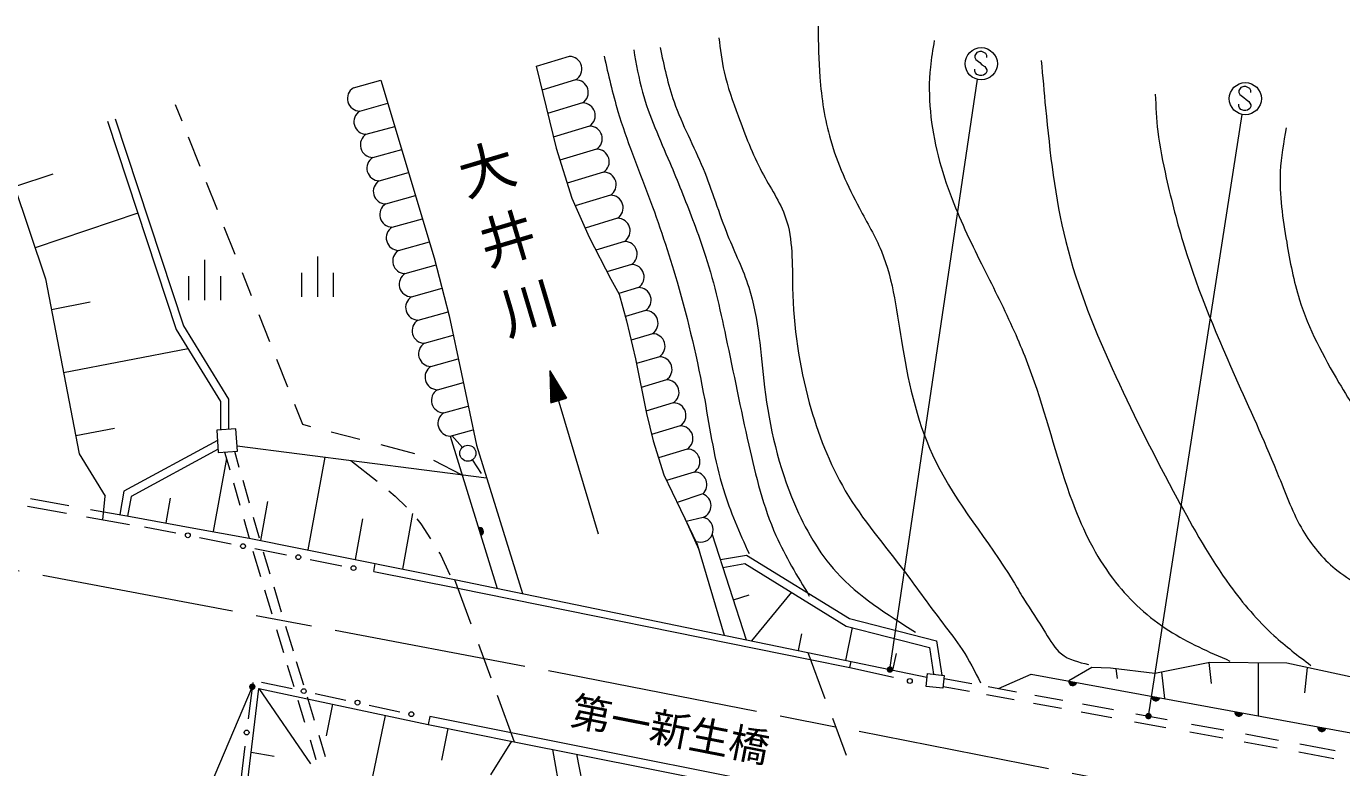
# Model space of a CAD drawing. Units: millimetres, scale not verified. Extents: x 40000 to 680000, y 20000 to 380000.
# Drawn here: x 201476 to 283312, y 281002 to 327147 of the extents above; entities that cross this region are included whole.
import ezdxf
from ezdxf.enums import TextEntityAlignment as Align

# ---------------------------------------------------------------- set-up
doc = ezdxf.new("R2010")
doc.units = ezdxf.units.MM
doc.header["$LTSCALE"] = 1000
doc.linetypes.add('CHAIN', pattern=[18.5, 12, -1.5, 3.5, -1.5])
for name, color, linetype, lineweight in [('M-BGD', 7, 'Continuous', 13), ('M-BMK', 2, 'CHAIN', 13), ('M-STR-HTXT', 7, 'Continuous', 13), ('M-STR-STR1', 1, 'Continuous', 13), ('M-STR-STRC', 7, 'Continuous', 13)]:
    doc.layers.add(name, color=color, linetype=linetype, lineweight=lineweight)
doc.styles.add('@ＭＳ ゴシック', font='')
doc.styles.add('ＭＳ ゴシック', font='')
doc.styles.get('@ＭＳ ゴシック').set_extended_font_data('@MS Gothic')
doc.styles.get('ＭＳ ゴシック').set_extended_font_data('MS Gothic')

# ---------------------------------------------------------------- blocks, each defined once
blk = doc.blocks.new('filled_dot')
at = {"color": 0, "linetype": 'Continuous', "lineweight": -2, "const_width": 1.25}
blk.add_lwpolyline([(-0.625, 0, 1), (0.625, 0, 1)], format="xyb", close=True, dxfattribs=at)

msp = doc.modelspace()

# ---------------------------------------------------------------- linework, layer by layer
at = {"layer": 'M-BGD'}
for p, q in [((235255, 325271), (233198, 324650)), ((233196, 324660), (234434, 319552)), ((221826, 323316), (223535, 323792)), ((223535, 323792), (226850, 312743)), ((235647, 323810), (233555, 323176)), ((210743, 322277), (211149, 321256)), ((222228, 321871), (223967, 322355)), ((236086, 322375), (233909, 321716)), ((199511, 320804), (202666, 311437)), ((206537, 321235), (210790, 308283)), ((207012, 321391), (211247, 308495)), ((222630, 320426), (224398, 320918)), ((236520, 320939), (234263, 320256)), ((211541, 320271), (212272, 318434)), ((223032, 318981), (224829, 319481)), ((234434, 319552), (235414, 316457)), ((236954, 319503), (234668, 318812)), ((203129, 317949), (200743, 317146)), ((223434, 317536), (225260, 318044)), ((237388, 318067), (235121, 317382)), ((212666, 317443), (213345, 315735)), ((223836, 316091), (225691, 316607)), ((235414, 316457), (236497, 314032)), ((237823, 316631), (235632, 315969)), ((208417, 315509), (202020, 313355)), ((224238, 314646), (226122, 315170)), ((238257, 315195), (236249, 314588)), ((213771, 314666), (214449, 312960)), ((224640, 313201), (226553, 313733)), ((236497, 314032), (237839, 311401)), ((238691, 313760), (236911, 313221)), ((219588, 312811), (219588, 310311)), ((226850, 312743), (227779, 309131)), ((212572, 312604), (212572, 310104)), ((214898, 311833), (215467, 310402)), ((218588, 311811), (218588, 310311)), ((220588, 310311), (220588, 311811)), ((225042, 311755), (226966, 312291)), ((239125, 312324), (237603, 311864)), ((202666, 311437), (204768, 300540)), ((211572, 311604), (211572, 310104)), ((213572, 310104), (213572, 311604)), ((237839, 311401), (238355, 310473)), ((225444, 310310), (227340, 310838)), ((239559, 310888), (238330, 310517)), ((238355, 310473), (238819, 308822)), ((205449, 309972), (203038, 309506)), ((225846, 308865), (227714, 309385)), ((239993, 309452), (238748, 309076)), ((215945, 309202), (216608, 307535)), ((227779, 309131), (228553, 305520)), ((238819, 308822), (239386, 306449)), ((210790, 308283), (213562, 303790)), ((211247, 308495), (214062, 303932)), ((226248, 307420), (228039, 307918)), ((240427, 308016), (239107, 307617)), ((211537, 307073), (203796, 305579)), ((217047, 306432), (217734, 304703)), ((226650, 305975), (228354, 306449)), ((239386, 306449), (240057, 303044)), ((240861, 306581), (239445, 306152)), ((228553, 305520), (229481, 301084)), ((237079, 295540), (234044, 305713)), ((234044, 305713), (234101, 303713)), ((234044, 305713), (235093, 304009)), ((234050, 305506), (234153, 305536)), ((234053, 305402), (234207, 305448)), ((234055, 305350), (234234, 305404)), ((234056, 305299), (234261, 305360)), ((234057, 305247), (234289, 305316)), ((234059, 305195), (234316, 305272)), ((227052, 304530), (228666, 304979)), ((234060, 305143), (234343, 305228)), ((234062, 305092), (234370, 305184)), ((234063, 305040), (234397, 305140)), ((234065, 304988), (234424, 305095)), ((234066, 304937), (234451, 305051)), ((234068, 304885), (234478, 305007)), ((234069, 304833), (234506, 304963)), ((234071, 304781), (234533, 304919)), ((234072, 304730), (234560, 304875)), ((234073, 304678), (234587, 304831)), ((234075, 304626), (234614, 304787)), ((234076, 304574), (234641, 304743)), ((234078, 304523), (234668, 304699)), ((234079, 304471), (234696, 304655)), ((234081, 304419), (234723, 304611)), ((234082, 304367), (234750, 304566)), ((234084, 304316), (234777, 304522)), ((234085, 304264), (234804, 304478)), ((234087, 304212), (234831, 304434)), ((241295, 305145), (239736, 304673)), ((213562, 303790), (213562, 302023)), ((214062, 303932), (214062, 302059)), ((218164, 303623), (218660, 302378)), ((234088, 304160), (234858, 304390)), ((234089, 304109), (234885, 304346)), ((234091, 304057), (234913, 304302)), ((234092, 304005), (234940, 304258)), ((234094, 303953), (234967, 304214)), ((234095, 303902), (234994, 304170)), ((234097, 303850), (235021, 304126)), ((234098, 303798), (235048, 304082)), ((234100, 303746), (235075, 304037)), ((234101, 303713), (235093, 304009)), ((241730, 303709), (240027, 303194)), ((227454, 303085), (228974, 303508)), ((240057, 303044), (240470, 301341)), ((206965, 302117), (204554, 301651)), ((214520, 302091), (213323, 302006)), ((213323, 302006), (213421, 300623)), ((214618, 300707), (214520, 302091)), ((218660, 302378), (219159, 302248)), ((227856, 301640), (229282, 302036)), ((242164, 302273), (240375, 301732)), ((213368, 301371), (207538, 298205)), ((220443, 301914), (222219, 301452)), ((227838, 301635), (230760, 292164)), ((228620, 300938), (227950, 301688)), ((240470, 301341), (241140, 299226)), ((204768, 300540), (206381, 297901)), ((213407, 300823), (207990, 297882)), ((213421, 300623), (214618, 300707)), ((213816, 300651), (214134, 299535)), ((214428, 300694), (214708, 299708)), ((214595, 301037), (230115, 299042)), ((223536, 301110), (225620, 300568)), ((229481, 301084), (232352, 291835)), ((242598, 300837), (240802, 300294)), ((213928, 300256), (213101, 295696)), ((220041, 300337), (218991, 294552)), ((221660, 300129), (223303, 298837)), ((226815, 300136), (228577, 299239)), ((229230, 300148), (229780, 299318)), ((214364, 298727), (214755, 297351)), ((214940, 298895), (215338, 297496)), ((241140, 299226), (243206, 294923)), ((243032, 299402), (241307, 298880)), ((206235, 296434), (206381, 297901)), ((207538, 298205), (207287, 296751)), ((224023, 298237), (224417, 297900)), ((224417, 297900), (225126, 297209)), ((243566, 298043), (241963, 297511)), ((201554, 297283), (203978, 296843)), ((201733, 297759), (204130, 297324)), ((205470, 297080), (207966, 296628)), ((207990, 297882), (207779, 296661)), ((210430, 297777), (210149, 296232)), ((216489, 297564), (216050, 295146)), ((205224, 296617), (207888, 296134)), ((207966, 296628), (211901, 295914)), ((215006, 296470), (215343, 295289)), ((215593, 296600), (215960, 295310)), ((222391, 296485), (221933, 293958)), ((225500, 296816), (224874, 293364)), ((225762, 296491), (226020, 296171)), ((242379, 296647), (243307, 294583)), ((243581, 296584), (242530, 296331)), ((208822, 296003), (210786, 295614)), ((211901, 295914), (215343, 295289)), ((226020, 296171), (226621, 295244)), ((244154, 295522), (246263, 288959)), ((212259, 295322), (214223, 294933)), ((215343, 295289), (228122, 292708)), ((215696, 294642), (217661, 294252)), ((243281, 295050), (243151, 295038)), ((243206, 294923), (244899, 289241)), ((215568, 294478), (216045, 292903)), ((216206, 294439), (216620, 293072)), ((219134, 293961), (221098, 293571)), ((227148, 294423), (227247, 294268)), ((227247, 294268), (227834, 293010)), ((244659, 293951), (246283, 294234)), ((246283, 294234), (252681, 290280)), ((223098, 293223), (223187, 293705)), ((223098, 293223), (228321, 292168)), ((244813, 293471), (246182, 293709)), ((246182, 293709), (252482, 289815)), ((216869, 292251), (217338, 290705)), ((216299, 292065), (216747, 290585)), ((246435, 291749), (245454, 291434)), ((249079, 291918), (246597, 288889)), ((217607, 289818), (218072, 288282)), ((252854, 289720), (252433, 287683)), ((252482, 289815), (257660, 288487)), ((252681, 290280), (258104, 288890)), ((217043, 289608), (217477, 288178)), ((249711, 289333), (249495, 288290)), ((258104, 288890), (258430, 286758)), ((250090, 288167), (257512, 286633)), ((255587, 288118), (255371, 287075)), ((257660, 288487), (257916, 286814)), ((217715, 287391), (218117, 286064)), ((218273, 287620), (218714, 286164)), ((250251, 287739), (252719, 287240)), ((252719, 287240), (252787, 287610)), ((275118, 287546), (271688, 286868)), ((275219, 286247), (275066, 287547)), ((279904, 287509), (275118, 287546)), ((278134, 284230), (278134, 287522)), ((284126, 286604), (279904, 287509)), ((252719, 287240), (255429, 286627)), ((257450, 286060), (257536, 286855)), ((257536, 286855), (258589, 286741)), ((258589, 286741), (258503, 285945)), ((258570, 286560), (260298, 286241)), ((261968, 285933), (263999, 286830)), ((263999, 286830), (289817, 282081)), ((267768, 287245), (266329, 286401)), ((268936, 287207), (267768, 287245)), ((271688, 286868), (268936, 287207)), ((269354, 286552), (269278, 287165)), ((272311, 285301), (272119, 286953)), ((281016, 285671), (281193, 287232)), ((215031, 278353), (215936, 285922)), ((215569, 286303), (215287, 284041)), ((215936, 285922), (226479, 283689)), ((215936, 285922), (219158, 281244)), ((216107, 286333), (218019, 285923)), ((219453, 285616), (221365, 285206)), ((258503, 285945), (257450, 286060)), ((258516, 286061), (260160, 285758)), ((261309, 286055), (263071, 285730)), ((218375, 285215), (218791, 283841)), ((218941, 285413), (219380, 283965)), ((220535, 284948), (220121, 282991)), ((222799, 284899), (224711, 284489)), ((261213, 285564), (262926, 285248)), ((264136, 285025), (265871, 284705)), ((264228, 285516), (265956, 285198)), ((267183, 284971), (269106, 284617)), ((222922, 279956), (223831, 284250)), ((226577, 284180), (226479, 283689)), ((231635, 283172), (226577, 284180)), ((267112, 284476), (269021, 284124)), ((270509, 284358), (272459, 283999)), ((226479, 283689), (231838, 282622)), ((227331, 281465), (227725, 283441)), ((270423, 283866), (272375, 283506)), ((273873, 283230), (275924, 282851)), ((273966, 283721), (275985, 283349)), ((215076, 282345), (214795, 280083)), ((219127, 282733), (219494, 281522)), ((219668, 283017), (220068, 281696)), ((231660, 282657), (230358, 280553)), ((277249, 282607), (279296, 282230)), ((277329, 283101), (279383, 282722)), ((280708, 282478), (282901, 282073)), ((216904, 281706), (215460, 281941)), ((235288, 276246), (234233, 282144)), ((236714, 276776), (235722, 281848)), ((280644, 281981), (282822, 281580))]:
    msp.add_line(p, q, dxfattribs=at)
for centre, radius in [((228946, 300572), 500), ((211523, 295468), 150), ((214960, 294787), 150), ((218397, 294106), 150), ((221834, 293426), 150), ((256445, 286397), 150), ((218736, 285770), 150), ((222082, 285053), 150), ((225428, 284336), 150), ((215182, 283193), 150)]:
    msp.add_circle(centre, radius, dxfattribs=at)
for centre, radius, start, end in [((235262, 324490), 781, 299.51243, 90.56213), ((222237, 322652), 781, 121.8058, 269.2854), ((235660, 323029), 781, 303.08254, 90.92023), ((222639, 321207), 781, 121.8058, 269.2854), ((236094, 321593), 781, 303.08254, 90.56213), ((236528, 320157), 781, 303.08254, 90.56213), ((223041, 319762), 781, 121.8058, 269.2854), ((236962, 318722), 781, 303.08254, 90.56213), ((223443, 318317), 781, 121.8058, 269.2854), ((223845, 316872), 781, 121.8058, 269.2854), ((237396, 317286), 781, 303.08254, 90.56213), ((224247, 315427), 781, 121.8058, 269.2854), ((237830, 315850), 781, 303.08254, 90.56213), ((238264, 314414), 781, 303.08254, 90.56213), ((224649, 313982), 781, 121.8058, 269.2854), ((238698, 312978), 781, 303.08254, 90.56213), ((225051, 312537), 781, 121.8058, 269.2854), ((239133, 311543), 781, 303.08254, 90.56213), ((225453, 311091), 781, 121.8058, 269.2854), ((225855, 309646), 781, 121.8058, 269.2854), ((239567, 310107), 781, 303.08254, 90.56213), ((240001, 308671), 781, 303.08254, 90.56213), ((226257, 308201), 781, 121.8058, 269.2854), ((240435, 307235), 781, 303.08254, 90.56213), ((226659, 306756), 781, 121.8058, 269.2854), ((240869, 305799), 781, 303.08254, 90.56213), ((227061, 305311), 781, 121.8058, 269.2854), ((227463, 303866), 781, 121.8058, 269.2854), ((241303, 304364), 781, 303.08254, 90.56213), ((241737, 302928), 781, 303.08254, 90.56213), ((227865, 302421), 781, 121.8058, 269.2854), ((242171, 301492), 781, 303.08254, 90.56213), ((242605, 300056), 781, 303.08254, 90.56213), ((243040, 298620), 781, 312.36632, 90.56213), ((243295, 297310), 781, 291.52821, 69.68446), ((243431, 295817), 781, 258.93742, 78.89786), ((229668, 295702), 250, 287.14555, 107.14555), ((229668, 295702), 200, 287.14555, 107.14555), ((229668, 295702), 150, 287.14555, 107.14555), ((229668, 295702), 100, 287.14555, 107.14555), ((229668, 295702), 50, 287.14555, 107.14555), ((266581, 286355), 250, 169.57743, 349.57743), ((266581, 286355), 200, 169.57743, 349.57743), ((266581, 286355), 150, 169.57743, 349.57743), ((266581, 286355), 100, 169.57743, 349.57743), ((266581, 286355), 50, 169.57743, 349.57743), ((271744, 285405), 250, 169.57743, 349.57743), ((271744, 285405), 200, 169.57743, 349.57743), ((271744, 285405), 150, 169.57743, 349.57743), ((271744, 285405), 100, 169.57743, 349.57743), ((271744, 285405), 50, 169.57743, 349.57743), ((276908, 284456), 250, 169.57743, 349.57743), ((276908, 284456), 200, 169.57743, 349.57743), ((276908, 284456), 150, 169.57743, 349.57743), ((276908, 284456), 100, 169.57743, 349.57743), ((276908, 284456), 50, 169.57743, 349.57743), ((282072, 283506), 250, 169.57743, 349.57743), ((282072, 283506), 200, 169.57743, 349.57743), ((282072, 283506), 150, 169.57743, 349.57743), ((282072, 283506), 100, 169.57743, 349.57743), ((282072, 283506), 50, 169.57743, 349.57743)]:
    msp.add_arc(centre, radius, start, end, dxfattribs=at)
for points, knots in [([(250737, 327147), (250752, 326091), (250767, 325034), (250847, 323978), (250945, 322668), (251143, 321358), (251502, 320099), (251925, 318618), (252572, 317206), (253305, 315837), (253781, 314948), (254294, 314078), (254671, 313160), (255438, 311298), (255650, 309241), (255983, 307205), (256389, 304716), (256977, 302258), (258059, 300047), (259344, 297421), (261328, 295144), (262867, 292616), (263089, 292252), (263301, 291883), (263523, 291524), (263963, 290809), (264439, 290132), (264888, 289393), (265180, 288914), (265460, 288409), (265872, 288081), (266329, 287718), (266947, 287572), (267566, 287426)], [0, 0, 0, 0, 1, 1, 1, 2, 2, 2, 3, 3, 3, 4, 4, 4, 5, 5, 5, 6, 6, 6, 7, 7, 7, 8, 8, 8, 9, 9, 9, 10, 10, 10, 11, 11, 11, 11]), ([(240903, 325836), (241148, 324691), (241393, 323545), (241777, 322448), (242274, 321029), (243005, 319691), (243580, 318296), (244142, 316932), (244556, 315515), (245110, 314144), (245545, 313065), (246068, 312016), (246421, 310920), (247061, 308934), (247144, 306794), (247405, 304691), (247714, 302191), (248274, 299744), (249262, 297424), (249921, 295877), (250771, 294387), (251885, 293163), (253257, 291655), (255029, 290551), (256802, 289447)], [0, 0, 0, 0, 1, 1, 1, 2, 2, 2, 3, 3, 3, 4, 4, 4, 5, 5, 5, 6, 6, 6, 7, 7, 7, 8, 8, 8, 8]), ([(244563, 326437), (244649, 325721), (244735, 325006), (244891, 324306), (245100, 323375), (245434, 322473), (245765, 321574), (246204, 320385), (246639, 319200), (247241, 318077), (247748, 317130), (248374, 316226), (248716, 315236), (249184, 313878), (249117, 312357), (249153, 310865), (249212, 308410), (249552, 306036), (250191, 303708), (250712, 301807), (251433, 299937), (252431, 298244), (253495, 296439), (254875, 294834), (256146, 293163), (256944, 292115), (257699, 291041), (258496, 289994), (258907, 289454), (259329, 288921), (259698, 288355), (260129, 287693), (260487, 286986), (260845, 286278)], [0, 0, 0, 0, 1, 1, 1, 2, 2, 2, 3, 3, 3, 4, 4, 4, 5, 5, 5, 6, 6, 6, 7, 7, 7, 8, 8, 8, 9, 9, 9, 10, 10, 10, 11, 11, 11, 11]), ([(257965, 326267), (257871, 325717), (257777, 325167), (257720, 324612), (257626, 323698), (257634, 322771), (257720, 321853), (257895, 319983), (258393, 318149), (259069, 316396), (259636, 314925), (260327, 313512), (261031, 312105), (261681, 310804), (262340, 309509), (262931, 308181), (263458, 306998), (263929, 305790), (264342, 304563), (265176, 302082), (265767, 299525), (266733, 297083), (267370, 295471), (268171, 293908), (269246, 292546), (270173, 291372), (271303, 290348), (272557, 289542), (273750, 288776), (275054, 288209), (276359, 287641)], [0, 0, 0, 0, 1, 1, 1, 2, 2, 2, 3, 3, 3, 4, 4, 4, 5, 5, 5, 6, 6, 6, 7, 7, 7, 8, 8, 8, 9, 9, 9, 10, 10, 10, 10]), ([(237426, 325287), (237687, 324135), (237949, 322982), (238284, 321853), (238815, 320064), (239529, 318332), (240185, 316580), (240842, 314823), (241440, 313045), (241963, 311246), (242665, 308830), (243233, 306376), (243680, 303889), (244017, 302013), (244285, 300117), (244845, 298310), (245266, 296948), (245852, 295636), (246439, 294324)], [0, 0, 0, 0, 1, 1, 1, 2, 2, 2, 3, 3, 3, 4, 4, 4, 5, 5, 5, 6, 6, 6, 6]), ([(239264, 325672), (239418, 324790), (239573, 323908), (239810, 323049), (240224, 321548), (240890, 320119), (241504, 318678), (242005, 317503), (242471, 316319), (242924, 315127), (243172, 314475), (243416, 313822), (243635, 313160), (244213, 311412), (244618, 309608), (245000, 307806), (245476, 305566), (245919, 303329), (246421, 301085), (246851, 299166), (247324, 297242), (248115, 295458), (248694, 294151), (249442, 292919), (250191, 291688)], [0, 0, 0, 0, 1, 1, 1, 2, 2, 2, 3, 3, 3, 4, 4, 4, 5, 5, 5, 6, 6, 6, 7, 7, 7, 8, 8, 8, 8]), ([(264615, 325016), (264705, 324033), (264794, 323050), (264888, 322066), (265157, 319275), (265469, 316473), (266145, 313761), (266868, 310864), (268007, 308070), (269259, 305347), (270447, 302766), (271736, 300247), (273084, 297752), (274087, 295896), (275121, 294053), (276362, 292343), (277175, 291223), (278076, 290160), (279094, 289229), (279820, 288565), (280604, 287968), (281389, 287371)], [0, 0, 0, 0, 1, 1, 1, 2, 2, 2, 3, 3, 3, 4, 4, 4, 5, 5, 5, 6, 6, 6, 7, 7, 7, 7]), ([(271716, 322932), (271748, 322156), (271780, 321379), (271869, 320609), (271981, 319635), (272184, 318672), (272402, 317714), (272725, 316291), (273080, 314877), (273507, 313485), (274402, 310566), (275612, 307744), (276859, 304953), (277729, 303004), (278617, 301071), (279411, 299086), (279862, 297960), (280282, 296817), (280897, 295772), (281428, 294870), (282104, 294042), (282916, 293372), (283815, 292630), (284881, 292082), (286001, 291773), (287124, 291462), (288302, 291391), (289468, 291430), (290764, 291473), (292045, 291652), (293315, 291887), (295125, 292221), (296914, 292666), (298724, 292991), (300136, 293245), (301560, 293425), (302990, 293563), (304081, 293668), (305174, 293748), (306266, 293753), (308188, 293763), (310106, 293540), (312018, 293296), (314214, 293017), (316401, 292709), (318570, 292306), (322597, 291557), (326566, 290476), (330493, 289297), (332561, 288676), (334617, 288027), (336703, 287468), (338409, 287010), (340137, 286612), (341883, 286363), (344023, 286059), (346192, 285980), (348359, 285944), (350357, 285912), (352353, 285916), (354339, 285754), (355575, 285653), (356808, 285487), (358034, 285297), (359382, 285088), (360723, 284848), (362072, 284649), (364131, 284345), (366208, 284135), (368281, 284040), (370243, 283950), (372202, 283963), (374186, 284002), (375565, 284028), (376958, 284067), (378262, 284497), (378852, 284691), (379424, 284966), (379900, 285373), (380393, 285794), (380783, 286358), (380966, 286973), (381116, 287474), (381128, 288009), (381081, 288535), (381014, 289273), (380829, 289992), (380547, 290668), (380318, 291218), (380025, 291739), (379747, 292268), (378964, 293758), (378298, 295314), (377805, 296915), (377280, 298616), (376951, 300368), (376624, 302134), (376228, 304271), (375835, 306427), (375900, 308571), (375951, 310265), (376287, 311952), (376624, 313638)], [0, 0, 0, 0, 1, 1, 1, 2, 2, 2, 3, 3, 3, 4, 4, 4, 5, 5, 5, 6, 6, 6, 7, 7, 7, 8, 8, 8, 9, 9, 9, 10, 10, 10, 11, 11, 11, 12, 12, 12, 13, 13, 13, 14, 14, 14, 15, 15, 15, 16, 16, 16, 17, 17, 17, 18, 18, 18, 19, 19, 19, 20, 20, 20, 21, 21, 21, 22, 22, 22, 23, 23, 23, 24, 24, 24, 25, 25, 25, 26, 26, 26, 27, 27, 27, 28, 28, 28, 29, 29, 29, 30, 30, 30, 31, 31, 31, 32, 32, 32, 33, 33, 33, 34, 34, 34, 34]), ([(279854, 320819), (279696, 319917), (279538, 319016), (279493, 318110), (279420, 316644), (279642, 315168), (279890, 313704), (280096, 312492), (280320, 311289), (280685, 310128), (281255, 308317), (282169, 306611), (283141, 304964), (283849, 303763), (284588, 302594), (285452, 301497), (286374, 300326), (287438, 299238), (288703, 298463), (289769, 297809), (290977, 297378), (292206, 297126), (293750, 296811), (295327, 296778), (296901, 296765), (299931, 296741), (302947, 296792), (305966, 296729), (307990, 296687), (310014, 296595), (312034, 296404), (314076, 296211), (316114, 295918), (318101, 295429), (319834, 295003), (321529, 294428), (323230, 293876), (324688, 293402), (326152, 292945), (327636, 292576), (330127, 291957), (332677, 291587), (335221, 291203), (338139, 290763), (341049, 290305), (343961, 289867), (347329, 289360), (350699, 288880), (354074, 288350), (357533, 287807), (360996, 287213), (364475, 287050), (365854, 286985), (367235, 286989), (368629, 286978), (369477, 286971), (370330, 286959), (371157, 287086), (372112, 287233), (373032, 287567), (373938, 287989), (374574, 288286), (375203, 288626), (375635, 289145), (376069, 289664), (376304, 290363), (376394, 291059), (376496, 291855), (376407, 292647), (376213, 293406), (375904, 294616), (375326, 295742), (374877, 296910), (374399, 298152), (374067, 299440), (373757, 300738), (373329, 302528), (372942, 304336), (372818, 306156), (372653, 308574), (372952, 311013), (373251, 313451)], [0, 0, 0, 0, 1, 1, 1, 2, 2, 2, 3, 3, 3, 4, 4, 4, 5, 5, 5, 6, 6, 6, 7, 7, 7, 8, 8, 8, 9, 9, 9, 10, 10, 10, 11, 11, 11, 12, 12, 12, 13, 13, 13, 14, 14, 14, 15, 15, 15, 16, 16, 16, 17, 17, 17, 18, 18, 18, 19, 19, 19, 20, 20, 20, 21, 21, 21, 22, 22, 22, 23, 23, 23, 24, 24, 24, 25, 25, 25, 26, 26, 26, 27, 27, 27, 27]), ([(193034, 282618), (194939, 281681), (196845, 280744), (198564, 279534), (200185, 278393), (201639, 277010), (203149, 275707), (205367, 273791), (207705, 272046), (210047, 270280), (212167, 268682), (214291, 267067), (216146, 265191), (218329, 262983), (220140, 260413), (222119, 257998), (223389, 256449), (224728, 254963), (225989, 253413), (227873, 251097), (229581, 248638), (231288, 246179)], [0, 0, 0, 0, 1, 1, 1, 2, 2, 2, 3, 3, 3, 4, 4, 4, 5, 5, 5, 6, 6, 6, 7, 7, 7, 7])]:
    msp.add_open_spline(points, degree=3, knots=knots, dxfattribs=at)
at = {"layer": 'M-BMK'}
for p, q in [((184331, 296410), (235138, 286829)), ((235138, 286829), (280502, 277926))]:
    msp.add_line(p, q, dxfattribs=at)
at = {"layer": 'M-STR-STR1'}
for p, q in [((228122, 292709), (250090, 288167)), ((228122, 292708), (229139, 289949)), ((228321, 292168), (250251, 287739)), ((229605, 288684), (230372, 286601)), ((250090, 288167), (251159, 285315)), ((230775, 285507), (231838, 282622)), ((251623, 284075), (252485, 281774)), ((253601, 278795), (231635, 283172)), ((231838, 282622), (253807, 278244))]:
    msp.add_line(p, q, dxfattribs=at)
at = {"layer": 'M-STR-STRC'}
for p, q in [((260605, 325516), (260481, 325332)), ((260481, 325332), (260484, 325200)), ((260484, 325200), (260547, 325071)), ((260547, 325071), (260803, 324889)), ((260797, 325582), (260605, 325516)), ((260919, 325579), (260797, 325582)), ((261169, 325461), (260919, 325579)), ((261232, 325329), (261169, 325461)), ((261232, 325200), (261232, 325329)), ((260484, 324352), (260481, 324473)), ((260524, 324250), (260484, 324352)), ((260608, 324139), (260524, 324250)), ((260795, 324078), (260608, 324139)), ((260929, 324078), (260795, 324078)), ((260803, 324889), (260932, 324758)), ((261029, 324107), (260929, 324078)), ((260932, 324758), (261111, 324642)), ((261171, 324199), (261029, 324107)), ((261111, 324642), (261237, 324442)), ((261232, 324331), (261171, 324199)), ((261237, 324442), (261232, 324331)), ((255205, 287110), (260649, 323848)), ((277033, 323340), (276909, 323155)), ((277225, 323406), (277033, 323340)), ((277347, 323403), (277225, 323406)), ((277597, 323285), (277347, 323403)), ((277660, 323153), (277597, 323285)), ((276909, 323155), (276912, 323024)), ((276912, 323024), (276975, 322895)), ((276975, 322895), (277231, 322713)), ((277231, 322713), (277360, 322581)), ((277360, 322581), (277539, 322466)), ((277539, 322466), (277665, 322265)), ((277660, 323024), (277660, 323153)), ((271290, 284214), (277121, 321662)), ((276912, 322176), (276909, 322297)), ((276952, 322073), (276912, 322176)), ((277036, 321963), (276952, 322073)), ((277223, 321902), (277036, 321963)), ((277357, 321902), (277223, 321902)), ((277457, 321931), (277357, 321902)), ((277599, 322023), (277457, 321931)), ((277660, 322155), (277599, 322023)), ((277665, 322265), (277660, 322155)), ((215536, 286038), (203359, 257429))]:
    msp.add_line(p, q, dxfattribs=at)
for centre in [(260889, 324819), (277317, 322643)]:
    msp.add_circle(centre, 1000, dxfattribs=at)

# ---------------------------------------------------------------- block references
at = {"layer": 'M-STR-STRC', "xscale": 160, "yscale": 160}
for p, rotation in [((255205, 287110), 81.6), ((215536, 286038), 246.9), ((271290, 284214), 81.1)]:
    msp.add_blockref('filled_dot', p, dxfattribs=dict(at, rotation=rotation))

# ---------------------------------------------------------------- texts
at = {"layer": 'M-STR-HTXT', "insert": (229960, 313025), "char_height": 2566, "attachment_point": 8, "rotation": 286.579, "style": '@ＭＳ ゴシック'}
msp.add_mtext('\\T1.29;大井川', dxfattribs=at)
at = {"layer": 'M-STR-STR1', "style": 'ＭＳ ゴシック'}
msp.add_text('第一新生橋', height=1833, rotation=348.919, dxfattribs=at).set_placement((235125, 283148), align=Align.BOTTOM_LEFT)

doc.saveas('drawing.dxf')
